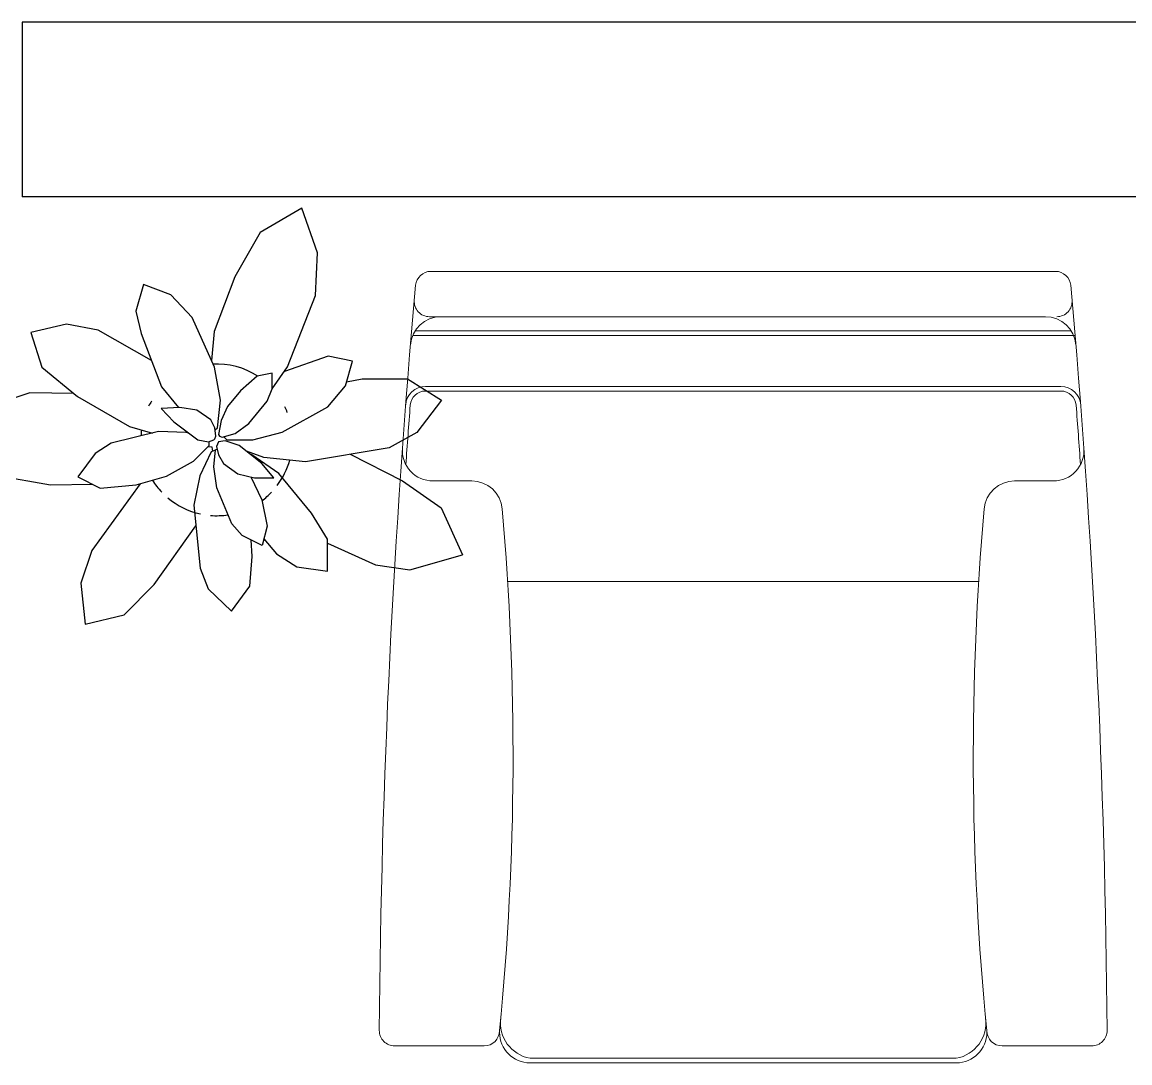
# Model space of a CAD drawing. Header units: inches. Extents: x 327481 to 195042051, y -335014 to 44773228.
# Drawn here: x 380824.8 to 380882.6, y -316651.4 to -316597.1 of the extents above; entities that cross this region are included whole.
import ezdxf

# ---------------------------------------------------------------- set-up
doc = ezdxf.new("R2010")
doc.units = ezdxf.units.IN
doc.header["$MEASUREMENT"] = 0
doc.layers.add('CAY', color=94, linetype='Continuous')
doc.layers.add('furniture', color=251, linetype='Continuous', lineweight=13)
doc.layers.add('WALL', color=12, linetype='Continuous', lineweight=30)

# ---------------------------------------------------------------- blocks, each defined once
blk = doc.blocks.new('drgfdh')
at = {"color": 0, "ltscale": 60}
for p, q in [((374368.656, -325481.119), (374401.226, -325481.119)), ((374400.7, -325483.484), (374368.587, -325483.484)), ((374402.043, -325484.22), (374367.839, -325484.22)), ((374402.248, -325484.459), (374367.713, -325484.459)), ((374368.376, -325487.118), (374401.506, -325487.118)), ((374368.376, -325487.357), (374401.506, -325487.357)), ((374368.765, -325492.045), (374370.785, -325492.045)), ((374401.117, -325492.045), (374399.097, -325492.045)), ((374372.66, -325497.289), (374397.222, -325497.289)), ((374366.764, -325521.49), (374371.44, -325521.49)), ((374403.118, -325521.49), (374398.442, -325521.49)), ((374373.831, -325522.135), (374396.051, -325522.135)), ((374373.831, -325522.374), (374396.051, -325522.374))]:
    blk.add_line(p, q, dxfattribs=at)
for centre, radius, start, end in [((374368.656, -325481.916), 0.797, 90, 174.85561), ((374401.226, -325481.916), 0.797, 5.14439, 90), ((374839.927, -325524.344), 473.974, 174.85561, 179.55789), ((373929.955, -325524.344), 473.974, 0.44211, 5.14439), ((374368.587, -325482.687), 0.797, 174.94933, 270), ((374401.295, -325482.687), 0.797, 270, 5.05067), ((374369.182, -325485.079), 1.595, 90, 175.23197), ((374400.7, -325485.079), 1.595, 4.76803, 90), ((374368.376, -325488.154), 1.036, 90, 175.61139), ((374401.506, -325488.154), 1.036, 4.38861, 90), ((374368.376, -325488.154), 0.797, 90, 175.61139), ((374401.506, -325488.154), 0.797, 4.38861, 90), ((374839.927, -325524.344), 473.735, 175.61139, 175.98716), ((373929.955, -325524.344), 473.735, 4.01284, 4.38861), ((374368.765, -325490.45), 1.595, 175.88542, 270), ((374401.117, -325490.45), 1.595, 270, 4.11458), ((374370.785, -325493.639), 1.595, 5.06903, 90), ((374399.097, -325493.639), 1.595, 90, 174.93097), ((374227.277, -325506.369), 145.665, 354.35667, 5.06903), ((374542.604, -325506.369), 145.665, 174.93097, 185.64333), ((374374.158, -325520.289), 1.875, 172.1687, 259.97432), ((374395.724, -325520.289), 1.875, 280.02568, 7.8313), ((374366.764, -325520.693), 0.797, 179.55789, 270), ((374371.44, -325520.693), 0.797, 270, 0), ((374398.442, -325520.693), 0.797, 180, 270), ((374403.118, -325520.693), 0.797, 270, 0.44211), ((374373.831, -325520.78), 1.595, 180, 270), ((374396.051, -325520.78), 1.595, 270, 0)]:
    blk.add_arc(centre, radius, start, end, dxfattribs=at)
blk = doc.blocks.new('Archi.Space.tree4542')
at = {"layer": 'CAY'}
for p, q in [((179.939, 63.706), (179.506, 63.455)), ((180.1, 63.243), (179.939, 63.706)), ((179.506, 63.455), (179.245, 62.994)), ((180.08, 62.798), (180.1, 63.243)), ((178.297, 62.914), (178.215, 62.638)), ((178.578, 62.806), (178.297, 62.914)), ((179.245, 62.994), (179.028, 62.427)), ((178.802, 62.571), (178.578, 62.806)), ((179.792, 62.059), (180.08, 62.798)), ((178.215, 62.638), (178.271, 62.407)), ((179.032, 62.056), (178.802, 62.571)), ((177.496, 62.502), (177.126, 62.415)), ((177.825, 62.44), (177.496, 62.502)), ((178.378, 62.126), (177.825, 62.44)), ((177.126, 62.415), (177.242, 62.056)), ((178.271, 62.407), (178.482, 61.852)), ((179.028, 62.427), (179, 62.127)), ((180.212, 62.171), (179.759, 62.012)), ((180.466, 62.118), (180.212, 62.171)), ((180.391, 61.861), (180.466, 62.118)), ((177.242, 62.056), (177.609, 61.753)), ((179.094, 61.714), (179.032, 62.056)), ((179.631, 61.993), (179.477, 61.962)), ((179.631, 61.831), (179.792, 62.059)), ((179.631, 61.83), (179.631, 61.993)), ((179.477, 61.962), (179.301, 61.81)), ((180.208, 61.646), (180.391, 61.861)), ((180.404, 61.903), (180.567, 61.935)), ((180.567, 61.935), (181.035, 61.935)), ((181.035, 61.935), (181.388, 61.714)), ((177.115, 61.789), (176.691, 61.651)), ((177.571, 61.784), (177.115, 61.789)), ((177.609, 61.753), (178.152, 61.441)), ((178.482, 61.852), (178.658, 61.638)), ((179.301, 61.81), (179.167, 61.649)), ((179.578, 61.702), (179.631, 61.83)), ((176.691, 61.651), (176.276, 61.295)), ((178.674, 61.639), (178.479, 61.628)), ((178.479, 61.628), (178.609, 61.488)), ((178.85, 61.609), (178.674, 61.639)), ((179.065, 61.426), (179.094, 61.714)), ((179.167, 61.649), (179.103, 61.503)), ((179.39, 61.471), (179.578, 61.702)), ((179.735, 61.38), (180.208, 61.646)), ((181.388, 61.714), (181.133, 61.379)), ((178.995, 61.508), (178.85, 61.609)), ((178.152, 61.441), (178.389, 61.373)), ((178.609, 61.488), (178.858, 61.301)), ((179.036, 61.426), (178.995, 61.508)), ((179.046, 61.34), (179.036, 61.426)), ((179.038, 61.405), (179.065, 61.426)), ((179.103, 61.503), (179.074, 61.359)), ((179.247, 61.369), (179.39, 61.471)), ((176.276, 61.295), (176.694, 60.946)), ((178.451, 61.388), (177.96, 61.269)), ((178.738, 61.378), (178.451, 61.388)), ((178.763, 61.372), (178.738, 61.378)), ((178.858, 61.301), (178.969, 61.282)), ((178.969, 61.282), (179.026, 61.302)), ((178.978, 61.244), (178.978, 61.282)), ((179.026, 61.302), (179.036, 61.311)), ((179.036, 61.311), (179.046, 61.34)), ((179.074, 61.282), (179.055, 61.234)), ((179.074, 61.359), (179.084, 61.34)), ((179.142, 61.292), (179.074, 61.282)), ((179.084, 61.34), (179.113, 61.33)), ((179.113, 61.33), (179.247, 61.369)), ((179.128, 61.335), (179.161, 61.302)), ((179.29, 61.243), (179.142, 61.292)), ((179.161, 61.302), (179.43, 61.302)), ((179.43, 61.302), (179.735, 61.38)), ((181.133, 61.379), (180.846, 61.219)), ((177.96, 61.269), (177.795, 61.162)), ((178.815, 61.081), (178.978, 61.244)), ((178.998, 61.177), (178.882, 60.927)), ((179.007, 61.225), (178.965, 61.231)), ((179.065, 61.206), (178.998, 61.177)), ((179.015, 61.184), (179.007, 61.225)), ((179.026, 61.023), (179.044, 61.197)), ((179.055, 61.234), (179.074, 61.148)), ((179.525, 61.055), (179.29, 61.243)), ((179.545, 61.119), (179.364, 61.183)), ((180.846, 61.219), (179.976, 61.074)), ((177.795, 61.162), (177.615, 60.918)), ((178.536, 60.926), (178.815, 61.081)), ((179.074, 61.148), (179.125, 61.057)), ((179.125, 61.057), (179.275, 60.948)), ((179.42, 61.148), (179.398, 61.156)), ((179.7, 60.952), (179.42, 61.148)), ((179.65, 60.908), (179.525, 61.055)), ((179.976, 61.074), (179.545, 61.119)), ((180.441, 61.152), (180.985, 60.878)), ((176.694, 60.946), (177.332, 60.834)), ((179.056, 60.803), (179.026, 61.023)), ((179.275, 60.948), (179.449, 60.908)), ((180.041, 60.543), (179.7, 60.952)), ((177.332, 60.834), (177.769, 60.841)), ((177.615, 60.918), (177.847, 60.802)), ((178.26, 60.845), (177.758, 60.155)), ((177.847, 60.802), (178.22, 60.834)), ((178.22, 60.834), (178.536, 60.926)), ((178.882, 60.927), (178.818, 60.623)), ((179.411, 60.917), (179.523, 60.68)), ((179.449, 60.908), (179.65, 60.908)), ((180.985, 60.878), (181.385, 60.595)), ((179.214, 60.432), (179.056, 60.803)), ((178.818, 60.623), (178.883, 59.97)), ((179.523, 60.68), (179.581, 60.408)), ((181.385, 60.595), (181.606, 60.108)), ((180.207, 60.271), (180.041, 60.543)), ((178.408, 59.8), (178.839, 60.411)), ((179.319, 60.311), (179.214, 60.432)), ((179.581, 60.408), (179.526, 60.207)), ((179.526, 60.207), (179.319, 60.311)), ((179.423, 60.092), (179.412, 60.264)), ((179.545, 60.276), (179.675, 60.121)), ((180.207, 59.938), (180.207, 60.271)), ((177.758, 60.155), (177.645, 59.816)), ((180.207, 60.23), (180.702, 60.004)), ((179.401, 59.785), (179.423, 60.092)), ((179.675, 60.121), (179.886, 59.986)), ((181.061, 59.954), (181.606, 60.108)), ((178.883, 59.97), (178.968, 59.755)), ((179.886, 59.986), (180.207, 59.938)), ((180.702, 60.004), (181.061, 59.954)), ((177.645, 59.816), (177.692, 59.391)), ((178.095, 59.487), (178.408, 59.8)), ((179.209, 59.526), (179.401, 59.785)), ((178.968, 59.755), (179.209, 59.526)), ((177.692, 59.391), (178.095, 59.487))]:
    blk.add_line(p, q, dxfattribs=at)
for start, end in [(57.1582, 93.2041), (149.2581, 153.7532), (21.2653, 25.7604), (172.4345, 176.9296), (323.0282, 344.4965), (212.1423, 223.5771), (306.6551, 316.418), (229.8179, 257.6637), (265.2848, 278.7499)]:
    blk.add_arc((179.055, 61.302), 0.787, start, end, dxfattribs=at)

msp = doc.modelspace()

# ---------------------------------------------------------------- linework, layer by layer
at = {"layer": 'WALL'}
for p, q in [((380914.807, -316597.132), (380824.807, -316597.132)), ((380824.807, -316597.132), (380824.807, -316606.231)), ((380914.807, -316606.231), (380824.807, -316606.231))]:
    msp.add_line(p, q, dxfattribs=at)

# ---------------------------------------------------------------- block references
at = {"xscale": 5.023726289614429, "yscale": 5.023726289614429, "zscale": 5.023726289614429}
msp.add_blockref('Archi.Space.tree4542', (379935.425, -316926.868), dxfattribs=at)
at = {"layer": 'furniture', "lineweight": 0}
msp.add_blockref('drgfdh', (6477.461, 8870.998), dxfattribs=at)

doc.saveas('drawing.dxf')
